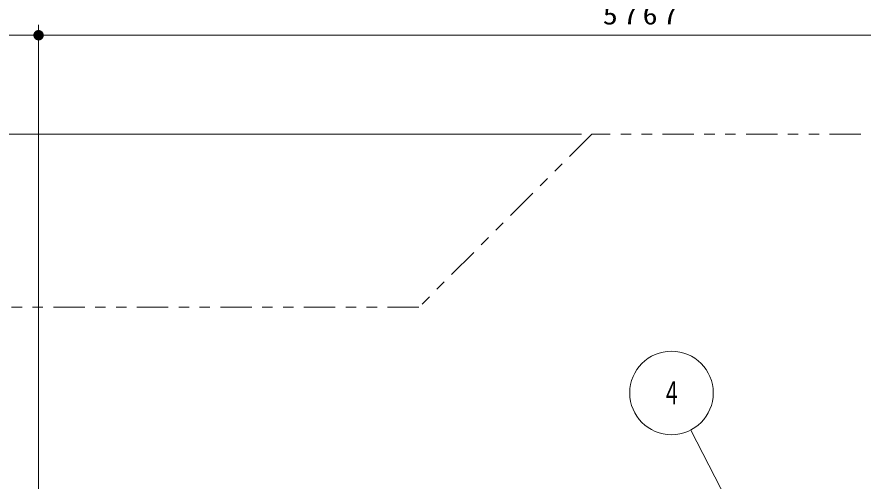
# Model space of a CAD drawing. Units: millimetres on the paper, scale 1:50. Extents: x -385 to 0, y -594 to 267.
# Drawn here: x -308.6 to -227.5, y 163.9 to 208.4 of the extents above; entities that cross this region are included whole.
import ezdxf
from ezdxf.enums import TextEntityAlignment as Align

# ---------------------------------------------------------------- set-up
doc = ezdxf.new("R2010")
doc.units = ezdxf.units.MM
doc.linetypes.add('USER3', pattern=[8, 3, -1, 1, -1, 1, -1])
doc.layers.add('LY_1', color=7, linetype='Continuous', lineweight=50)
doc.styles.add('ＭＳ ゴシック', font='')
doc.styles.get('ＭＳ ゴシック').set_extended_font_data('MS Gothic')

# ---------------------------------------------------------------- blocks, each defined once
blk = doc.blocks.new('filled_dot')
at = {"color": 0, "linetype": 'Continuous', "lineweight": -2, "const_width": 1.25}
blk.add_lwpolyline([(-0.625, 0, 1), (0.625, 0, 1)], format="xyb", close=True, dxfattribs=at)

msp = doc.modelspace()

# ---------------------------------------------------------------- linework, layer by layer
at = {"layer": 'LY_1', "lineweight": 13}
for p, q in [((-306.523, 144.899), (-306.523, 207.604)), ((-306.523, 144.899), (-306.523, 207.604)), ((-346.523, 206.604), (-306.523, 206.604)), ((-306.523, 206.604), (-191.179, 206.604)), ((-254.531, 197.121), (-366.722, 197.121)), ((-254.531, 197.121), (-357.237, 197.121)), ((-244.056, 168.794), (-239.492, 159.978))]:
    msp.add_line(p, q, dxfattribs=at)
at = {"layer": 'LY_1', "linetype": 'USER3', "lineweight": 13}
msp.add_lwpolyline([(-321.435, 180.549), (-346.523, 155.461), (-346.523, 116.962), (-308.638, 79.077), (-265.087, 79.077), (-256.835, 70.824), (-216.451, 70.824), (-208.198, 79.077), (-176.412, 79.077), (-155.179, 100.311), (-155.179, 161.696), (-176.412, 182.93), (-205.563, 182.93), (-219.755, 197.121), (-253.531, 197.121), (-270.103, 180.549)], close=True, dxfattribs=at)
at = {"layer": 'LY_1', "lineweight": 13}
msp.add_circle((-245.895, 172.346), 4, dxfattribs=at)

# ---------------------------------------------------------------- block references
at = {"layer": 'LY_1', "lineweight": 13, "xscale": 0.4, "yscale": 0.4, "rotation": 180}
msp.add_blockref('filled_dot', (-306.523, 206.604), dxfattribs=at)
at = {"layer": 'LY_1', "lineweight": 13, "xscale": 0.4, "yscale": 0.4}
msp.add_blockref('filled_dot', (-306.523, 206.604), dxfattribs=at)

# ---------------------------------------------------------------- texts
at = {"layer": 'LY_1', "style": 'ＭＳ ゴシック', "width": 0.6}
msp.add_text('４', height=2.199, dxfattribs=at).set_placement((-245.895, 172.346), align=Align.MIDDLE_CENTER)
at = {"layer": 'LY_1', "insert": (-248.659, 207.604), "char_height": 1.833, "attachment_point": 8, "style": 'ＭＳ ゴシック'}
msp.add_mtext('\\T1.33;\\W1.15;5767', dxfattribs=at)

doc.saveas('drawing.dxf')
